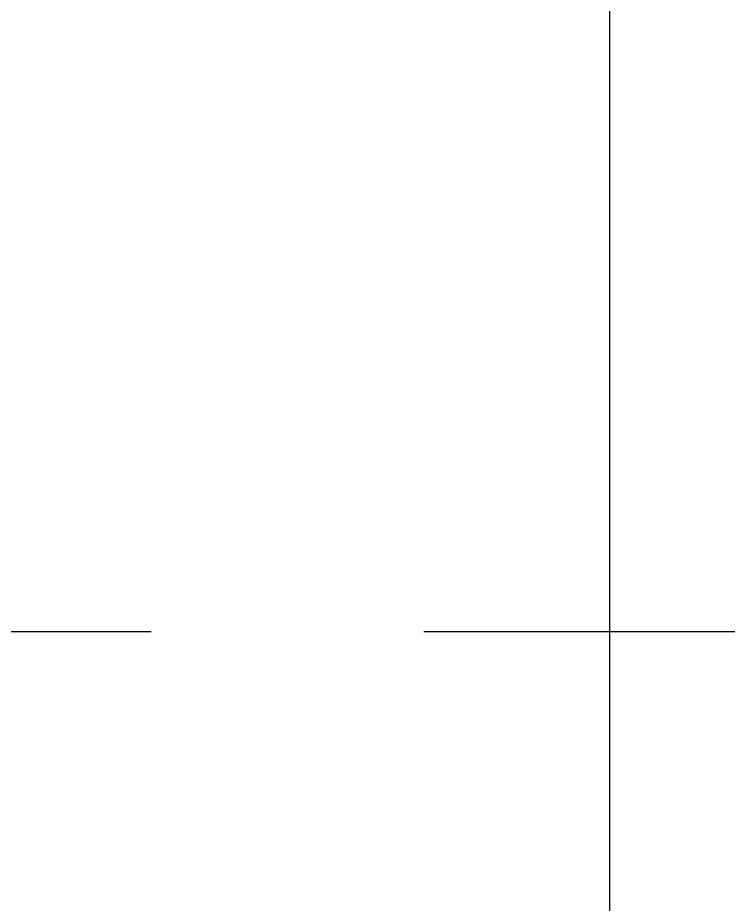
# Model space of a CAD drawing. Header units: millimetres. Extents: x 2519235 to 7246330, y 25937 to 201821.
# Drawn here: x 2752867 to 2753680, y 149550 to 150566 of the extents above; entities that cross this region are included whole.
import ezdxf
from ezdxf.enums import TextEntityAlignment as Align

# ---------------------------------------------------------------- set-up
doc = ezdxf.new("R2010")
doc.units = ezdxf.units.MM
doc.linetypes.add('TA_GL_005.00000', pattern=[13.75, 5, -1.25, 1.25, -1.25, 5])
doc.layers.get('Defpoints').update_dxf_attribs({"color": 140})
doc.layers.add('000 - 0_SYM_DWG_GRID-BUBBLE_MAIN_COLOR_1', color=1, linetype='Continuous')
doc.layers.add('000 - 0_SYM_DWG_GRIDLINE_MAIN_COLOR_251', color=251, linetype='Continuous')
doc.styles.add('Arial', font='arial.ttf', dxfattribs={"height": 300})
doc.styles.add('TA', font='', dxfattribs={"height": 4.5})
doc.styles.get('TA').set_extended_font_data('Cordia New')

# ---------------------------------------------------------------- blocks, each defined once
blk = doc.blocks.new('*U1098')
at = {"layer": '000 - 0_SYM_DWG_GRIDLINE_MAIN_COLOR_251', "linetype": 'ByBlock', "ltscale": 5}
blk.add_line((2, 0), (-866, 0), dxfattribs=at)
at = {"style": 'TA', "flags": 1}
blk.add_attdef('LOCATION', (6, -6), '', height=4.5, rotation=270, dxfattribs=at)
at = {"layer": '000 - 0_SYM_DWG_GRID-BUBBLE_MAIN_COLOR_1', "style": 'Arial'}
blk.add_attdef('GRID-HEAD', text='', height=4, rotation=180, dxfattribs=at).set_placement((22, 0), align=Align.MIDDLE_CENTER)
blk = doc.blocks.new('W-1-PP17-ENT1_REV02_20260415-161303_PP17_ENT1_MAIN_DIMS_PL')
at = {"layer": '000 - 0_SYM_DWG_GRIDLINE_MAIN_COLOR_251', "linetype": 'TA_GL_005.00000', "xscale": 50, "yscale": 50, "zscale": 50, "rotation": 180}
blk.add_blockref('*U1098', (-18300, 0), dxfattribs=at)
blk = doc.blocks.new('A$C6d15e31b')
blk.add_blockref('W-1-PP17-ENT1_REV02_20260415-161303_PP17_ENT1_MAIN_DIMS_PL', (0, 0))

msp = doc.modelspace()

# ---------------------------------------------------------------- block references
msp.add_blockref('A$C6d15e31b', (2734544.161, 149862.194))

# ---------------------------------------------------------------- next in the draw order: linework, layer by layer
at = {"layer": 'Defpoints'}
msp.add_lwpolyline([(2753544.057, 130775.682), (2714852.039, 130775.682), (2714852.039, 152975.681), (2753544.057, 152975.681)], close=True, dxfattribs=at)

doc.saveas('drawing.dxf')
